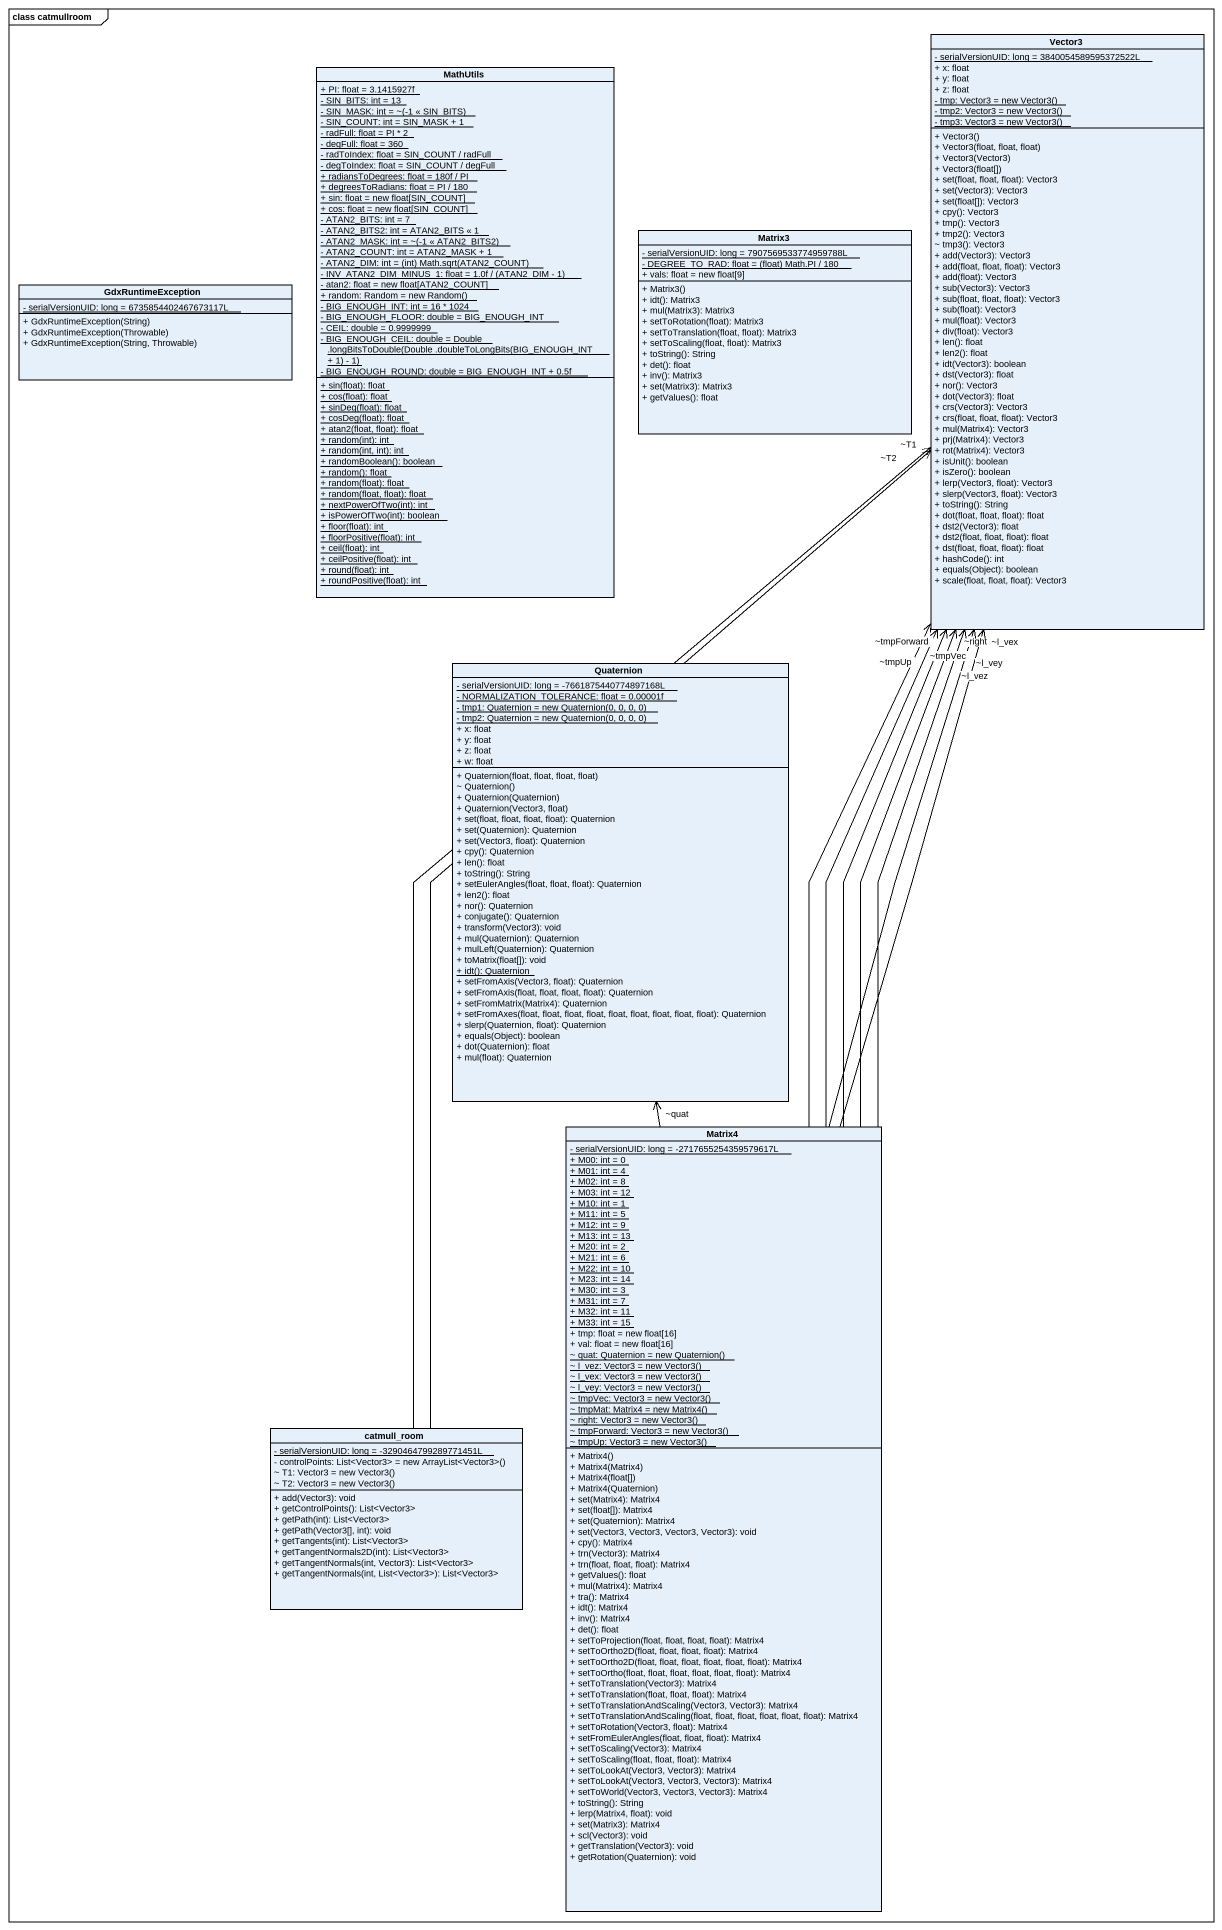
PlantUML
@startuml
mainframe class catmullroom
hide circle
hide empty members
skinparam classAttributeIconSize 0
class Vector3 {
  {static} - serialVersionUID: long = 3840054589595372522L
  + x: float
  + y: float
  + z: float
  {static} {field} - tmp: Vector3 = new Vector3()
  {static} {field} - tmp2: Vector3 = new Vector3()
  {static} {field} - tmp3: Vector3 = new Vector3()
  + Vector3()
  + Vector3(float, float, float)
  + Vector3(Vector3)
  + Vector3(float[])
  + set(float, float, float): Vector3
  + set(Vector3): Vector3
  + set(float[]): Vector3
  + cpy(): Vector3
  + tmp(): Vector3
  + tmp2(): Vector3
  ~ tmp3(): Vector3
  + add(Vector3): Vector3
  + add(float, float, float): Vector3
  + add(float): Vector3
  + sub(Vector3): Vector3
  + sub(float, float, float): Vector3
  + sub(float): Vector3
  + mul(float): Vector3
  + div(float): Vector3
  + len(): float
  + len2(): float
  + idt(Vector3): boolean
  + dst(Vector3): float
  + nor(): Vector3
  + dot(Vector3): float
  + crs(Vector3): Vector3
  + crs(float, float, float): Vector3
  + mul(Matrix4): Vector3
  + prj(Matrix4): Vector3
  + rot(Matrix4): Vector3
  + isUnit(): boolean
  + isZero(): boolean
  + lerp(Vector3, float): Vector3
  + slerp(Vector3, float): Vector3
  + toString(): String
  + dot(float, float, float): float
  + dst2(Vector3): float
  + dst2(float, float, float): float
  + dst(float, float, float): float
  + hashCode(): int
  + equals(Object): boolean
  + scale(float, float, float): Vector3
}
class MathUtils {
  {static} + PI: float = 3.1415927f
  {static} - SIN_BITS: int = 13
  {static} {field} - SIN_MASK: int = ~(-1 << SIN_BITS)
  {static} - SIN_COUNT: int = SIN_MASK + 1
  {static} - radFull: float = PI * 2
  {static} - degFull: float = 360
  {static} - radToIndex: float = SIN_COUNT / radFull
  {static} - degToIndex: float = SIN_COUNT / degFull
  {static} + radiansToDegrees: float = 180f / PI
  {static} + degreesToRadians: float = PI / 180
  {static} + sin: float = new float[SIN_COUNT]
  {static} + cos: float = new float[SIN_COUNT]
  {static} - ATAN2_BITS: int = 7
  {static} - ATAN2_BITS2: int = ATAN2_BITS << 1
  {static} {field} - ATAN2_MASK: int = ~(-1 << ATAN2_BITS2)
  {static} - ATAN2_COUNT: int = ATAN2_MASK + 1
  {static} {field} - ATAN2_DIM: int = (int) Math.sqrt(ATAN2_COUNT)
  {static} {field} - INV_ATAN2_DIM_MINUS_1: float = 1.0f / (ATAN2_DIM - 1)
  {static} - atan2: float = new float[ATAN2_COUNT]
  {static} {field} + random: Random = new Random()
  {static} - BIG_ENOUGH_INT: int = 16 * 1024
  {static} - BIG_ENOUGH_FLOOR: double = BIG_ENOUGH_INT
  {static} - CEIL: double = 0.9999999
  {static} {field} - BIG_ENOUGH_CEIL: double = Double .longBitsToDouble(Double .doubleToLongBits(BIG_ENOUGH_INT + 1) - 1)
  {static} - BIG_ENOUGH_ROUND: double = BIG_ENOUGH_INT + 0.5f
  {static} + sin(float): float
  {static} + cos(float): float
  {static} + sinDeg(float): float
  {static} + cosDeg(float): float
  {static} + atan2(float, float): float
  {static} + random(int): int
  {static} + random(int, int): int
  {static} + randomBoolean(): boolean
  {static} + random(): float
  {static} + random(float): float
  {static} + random(float, float): float
  {static} + nextPowerOfTwo(int): int
  {static} + isPowerOfTwo(int): boolean
  {static} + floor(float): int
  {static} + floorPositive(float): int
  {static} + ceil(float): int
  {static} + ceilPositive(float): int
  {static} + round(float): int
  {static} + roundPositive(float): int
}
class Matrix3 {
  {static} - serialVersionUID: long = 7907569533774959788L
  {static} {field} - DEGREE_TO_RAD: float = (float) Math.PI / 180
  + vals: float = new float[9]
  + Matrix3()
  + idt(): Matrix3
  + mul(Matrix3): Matrix3
  + setToRotation(float): Matrix3
  + setToTranslation(float, float): Matrix3
  + setToScaling(float, float): Matrix3
  + toString(): String
  + det(): float
  + inv(): Matrix3
  + set(Matrix3): Matrix3
  + getValues(): float
}
class GdxRuntimeException {
  {static} - serialVersionUID: long = 6735854402467673117L
  + GdxRuntimeException(String)
  + GdxRuntimeException(Throwable)
  + GdxRuntimeException(String, Throwable)
}
class Quaternion {
  {static} - serialVersionUID: long = -7661875440774897168L
  {static} - NORMALIZATION_TOLERANCE: float = 0.00001f
  {static} {field} - tmp1: Quaternion = new Quaternion(0, 0, 0, 0)
  {static} {field} - tmp2: Quaternion = new Quaternion(0, 0, 0, 0)
  + x: float
  + y: float
  + z: float
  + w: float
  + Quaternion(float, float, float, float)
  ~ Quaternion()
  + Quaternion(Quaternion)
  + Quaternion(Vector3, float)
  + set(float, float, float, float): Quaternion
  + set(Quaternion): Quaternion
  + set(Vector3, float): Quaternion
  + cpy(): Quaternion
  + len(): float
  + toString(): String
  + setEulerAngles(float, float, float): Quaternion
  + len2(): float
  + nor(): Quaternion
  + conjugate(): Quaternion
  + transform(Vector3): void
  + mul(Quaternion): Quaternion
  + mulLeft(Quaternion): Quaternion
  + toMatrix(float[]): void
  {static} + idt(): Quaternion
  + setFromAxis(Vector3, float): Quaternion
  + setFromAxis(float, float, float, float): Quaternion
  + setFromMatrix(Matrix4): Quaternion
  + setFromAxes(float, float, float, float, float, float, float, float, float): Quaternion
  + slerp(Quaternion, float): Quaternion
  + equals(Object): boolean
  + dot(Quaternion): float
  + mul(float): Quaternion
}
class Matrix4 {
  {static} - serialVersionUID: long = -2717655254359579617L
  {static} + M00: int = 0
  {static} + M01: int = 4
  {static} + M02: int = 8
  {static} + M03: int = 12
  {static} + M10: int = 1
  {static} + M11: int = 5
  {static} + M12: int = 9
  {static} + M13: int = 13
  {static} + M20: int = 2
  {static} + M21: int = 6
  {static} + M22: int = 10
  {static} + M23: int = 14
  {static} + M30: int = 3
  {static} + M31: int = 7
  {static} + M32: int = 11
  {static} + M33: int = 15
  + tmp: float = new float[16]
  + val: float = new float[16]
  {static} {field} ~ quat: Quaternion = new Quaternion()
  {static} {field} ~ l_vez: Vector3 = new Vector3()
  {static} {field} ~ l_vex: Vector3 = new Vector3()
  {static} {field} ~ l_vey: Vector3 = new Vector3()
  {static} {field} ~ tmpVec: Vector3 = new Vector3()
  {static} {field} ~ tmpMat: Matrix4 = new Matrix4()
  {static} {field} ~ right: Vector3 = new Vector3()
  {static} {field} ~ tmpForward: Vector3 = new Vector3()
  {static} {field} ~ tmpUp: Vector3 = new Vector3()
  + Matrix4()
  + Matrix4(Matrix4)
  + Matrix4(float[])
  + Matrix4(Quaternion)
  + set(Matrix4): Matrix4
  + set(float[]): Matrix4
  + set(Quaternion): Matrix4
  + set(Vector3, Vector3, Vector3, Vector3): void
  + cpy(): Matrix4
  + trn(Vector3): Matrix4
  + trn(float, float, float): Matrix4
  + getValues(): float
  + mul(Matrix4): Matrix4
  + tra(): Matrix4
  + idt(): Matrix4
  + inv(): Matrix4
  + det(): float
  + setToProjection(float, float, float, float): Matrix4
  + setToOrtho2D(float, float, float, float): Matrix4
  + setToOrtho2D(float, float, float, float, float, float): Matrix4
  + setToOrtho(float, float, float, float, float, float): Matrix4
  + setToTranslation(Vector3): Matrix4
  + setToTranslation(float, float, float): Matrix4
  + setToTranslationAndScaling(Vector3, Vector3): Matrix4
  + setToTranslationAndScaling(float, float, float, float, float, float): Matrix4
  + setToRotation(Vector3, float): Matrix4
  + setFromEulerAngles(float, float, float): Matrix4
  + setToScaling(Vector3): Matrix4
  + setToScaling(float, float, float): Matrix4
  + setToLookAt(Vector3, Vector3): Matrix4
  + setToLookAt(Vector3, Vector3, Vector3): Matrix4
  + setToWorld(Vector3, Vector3, Vector3): Matrix4
  + toString(): String
  + lerp(Matrix4, float): void
  + set(Matrix3): Matrix4
  + scl(Vector3): void
  + getTranslation(Vector3): void
  + getRotation(Quaternion): void
}
class catmull_room {
  {static} - serialVersionUID: long = -3290464799289771451L
  {field} - controlPoints: List<Vector3> = new ArrayList<Vector3>()
  {field} ~ T1: Vector3 = new Vector3()
  {field} ~ T2: Vector3 = new Vector3()
  + add(Vector3): void
  + getControlPoints(): List<Vector3>
  + getPath(int): List<Vector3>
  + getPath(Vector3[], int): void
  + getTangents(int): List<Vector3>
  + getTangentNormals2D(int): List<Vector3>
  + getTangentNormals(int, Vector3): List<Vector3>
  + getTangentNormals(int, List<Vector3>): List<Vector3>
}
Matrix4 -up-> "~l_vex" Vector3
Matrix4 -up-> "~l_vey" Vector3
Matrix4 -up-> "~l_vez" Vector3
Matrix4 -up-> "~right" Vector3
Matrix4 -up-> "~tmpForward" Vector3
Matrix4 -up-> "~tmpUp" Vector3
Matrix4 -up-> "~tmpVec" Vector3
Matrix4 -up-> "~quat" Quaternion
catmull_room -up-> "~T1" Vector3
catmull_room -up-> "~T2" Vector3
@enduml
